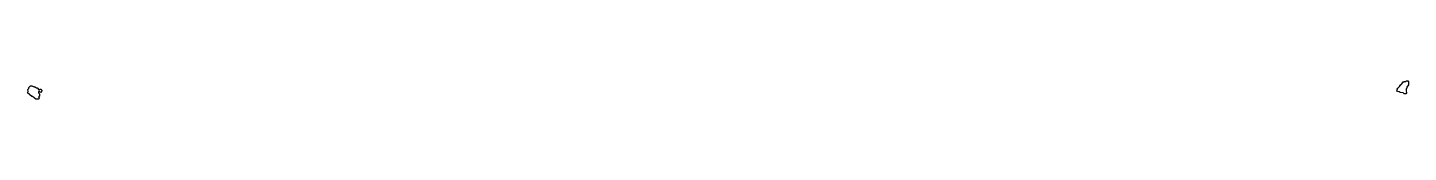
# Model space of a CAD drawing. Header units: millimetres. Extents: x 0 to 5040, y 0 to 67.
import ezdxf

# ---------------------------------------------------------------- set-up
doc = ezdxf.new("R2010")
doc.units = ezdxf.units.MM
doc.layers.add('C', color=7, linetype='Continuous')

msp = doc.modelspace()

# ---------------------------------------------------------------- linework, layer by layer
at = {"layer": 'C'}
for points in [[(5024.2, 20), (5020.4, 22.9), (5009.9, 24.3), (5006.1, 27.2), (5000.4, 28.6), (4998, 32.2), (4999.9, 35.1), (4998.9, 36.5), (5001.4, 40.2), (5007, 45.9), (5011.8, 53.1), (5013.7, 53.1), (5016.5, 55.9), (5021.3, 63.1), (5023.2, 63.1), (5024.1, 64.5), (5028.9, 64.5), (5032.7, 67.3), (5037.5, 67.3), (5039.9, 63.7), (5039.9, 52.2), (5034.3, 43.6), (5034.3, 40.8), (5032.4, 37.9), (5031.4, 32.3), (5032.4, 30.9), (5033.3, 23.7), (5030.9, 20), (5024.2, 20)], [(29.4, 0.7), (17.8, 10), (15.3, 10), (0, 23.7), (2.5, 28), (1.2, 35.1), (4.9, 39.4), (4.9, 42.3), (10.5, 48.8), (15.4, 48.8), (20.3, 45.9), (25.2, 45.9), (26.4, 44.5), (28.8, 44.5), (31.3, 41.6), (35, 41.6), (42.2, 33.1), (45.8, 37.3), (48.4, 37.3), (52.7, 32.3), (47.1, 24.2), (42.2, 29.9), (39.3, 26.5), (39.3, 23.7), (42.9, 19.4), (42.9, 12.2), (39.3, 8), (43, 3.7), (39.8, 0), (29.4, 0.7)]]:
    msp.add_lwpolyline(points, close=True, dxfattribs=at)

doc.saveas('drawing.dxf')
